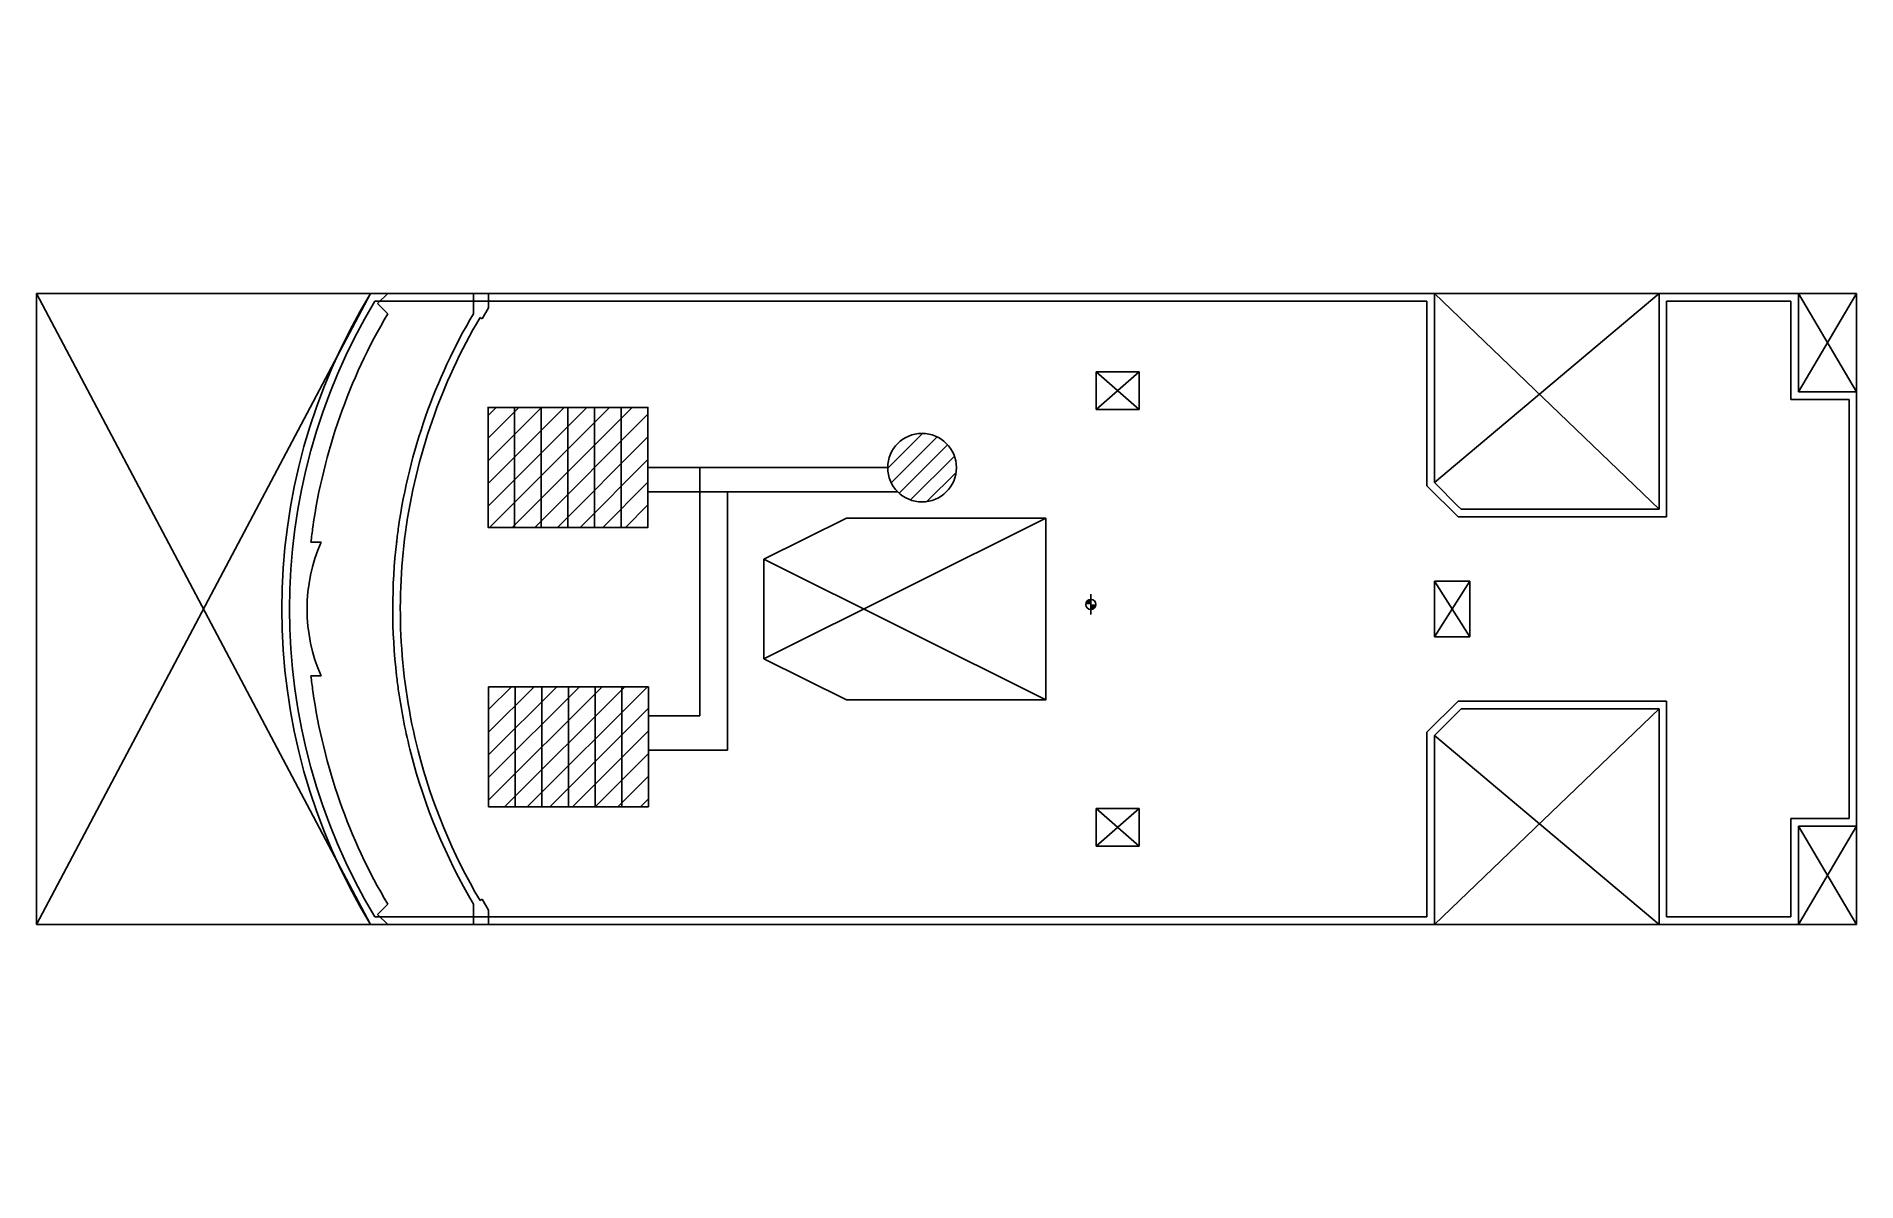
# Model space of a CAD drawing. Header units: millimetres. Extents: x 241.4 to 277.5, y 92.8 to 115.5.
import ezdxf

# ---------------------------------------------------------------- set-up
doc = ezdxf.new("R2010")
doc.units = ezdxf.units.MM
doc.linetypes.add('DASHED', pattern=[9.525, 6.35, -3.175])
for name, color, linetype in [('CORTE', 230, 'Continuous'), ('Deposito', 40, 'Continuous'), ('MUROS', 5, 'Continuous'), ('MUROS-BAJOS', 40, 'Continuous'), ('pisos', 8, 'Continuous'), ('Placas', 51, 'Continuous'), ('PROYECCIONES', 6, 'DASHED'), ('TEXTOS', 4, 'Continuous'), ('Tuberia', 231, 'Continuous')]:
    doc.layers.add(name, color=color, linetype=linetype)

msp = doc.modelspace()

# ---------------------------------------------------------------- hatches: boundary and pattern name
at = {"layer": 'Deposito', "ltscale": 0.05}
h = msp.add_hatch(dxfattribs=at)
h.set_pattern_fill('ANSI31', color=256, scale=0.08)
h.set_pattern_definition([(45, (-0.28538, 5.37406), (-0.17960512, 0.17960512), [])])
h.paths.add_polyline_path([(259.616, 106.952, 1), (258.256, 106.952, 1)])
at = {"layer": 'Placas', "ltscale": 0.05, "transparency": 33554556}
h = msp.add_hatch(dxfattribs=at)
h.set_pattern_fill('ANSI31', color=256, scale=0.1)
h.set_pattern_definition([(45, (-0.15742, -14.09148), (-0.2245064, 0.2245064), [])])
h.paths.add_polyline_path([(250.865, 108.147), (250.337, 108.147), (250.337, 105.767), (250.865, 105.767)])
h.paths.add_polyline_path([(253.505, 108.147), (252.977, 108.147), (252.977, 105.767), (253.505, 105.767)])
h.paths.add_polyline_path([(251.921, 108.147), (251.393, 108.147), (251.393, 105.767), (251.921, 105.767)])
h.paths.add_polyline_path([(252.977, 108.147), (252.449, 108.147), (252.449, 105.767), (252.977, 105.767)])
h.paths.add_polyline_path([(252.449, 108.147), (251.921, 108.147), (251.921, 105.767), (252.449, 105.767)])
h.paths.add_polyline_path([(251.393, 108.147), (250.865, 108.147), (250.865, 105.767), (251.393, 105.767)])
h.paths.add_polyline_path([(253.518, 102.612), (252.99, 102.612), (252.99, 100.232), (253.518, 100.232)])
h.paths.add_polyline_path([(252.99, 102.612), (252.462, 102.612), (252.462, 100.232), (252.99, 100.232)])
h.paths.add_polyline_path([(252.462, 102.612), (251.934, 102.612), (251.934, 100.232), (252.462, 100.232)])
h.paths.add_polyline_path([(251.934, 102.612), (251.406, 102.612), (251.406, 100.232), (251.934, 100.232)])
h.paths.add_polyline_path([(251.406, 102.612), (250.878, 102.612), (250.878, 100.232), (251.406, 100.232)])
h.paths.add_polyline_path([(250.878, 102.612), (250.35, 102.612), (250.35, 100.232), (250.878, 100.232)])
at = {"layer": 'TEXTOS', "ltscale": 0.05}
h = msp.add_hatch(color=256, dxfattribs=at)
h.paths.add_polyline_path([(262.28, 104.343, 0.414214), (262.18, 104.243), (262.28, 104.243)])
h.paths.add_polyline_path([(262.38, 104.243), (262.28, 104.243), (262.28, 104.143, 0.414214)])

# ---------------------------------------------------------------- linework, layer by layer
at = {"layer": 'CORTE'}
for p, q in [((248.009, 110.402), (269.086, 110.402)), ((250.05, 110.002), (250.05, 110.402)), ((250.35, 110.121), (250.35, 110.402)), ((269.086, 106.657), (269.086, 110.402)), ((273.536, 106.127), (273.536, 110.402)), ((273.536, 110.402), (276.3, 110.402)), ((276.3, 108.452), (276.3, 110.402)), ((248.094, 110.252), (268.936, 110.252)), ((250.35, 110.121), (250.224, 109.902)), ((268.936, 110.252), (268.936, 106.595)), ((273.686, 105.977), (273.686, 110.252)), ((273.686, 110.252), (276.15, 110.252)), ((276.15, 108.302), (276.15, 110.252)), ((250.179, 109.925), (250.224, 109.902)), ((262.386, 108.852), (263.236, 108.852)), ((262.386, 108.102), (262.386, 108.852)), ((263.236, 108.102), (263.236, 108.852)), ((276.15, 108.302), (277.3, 108.302)), ((276.3, 108.452), (277.45, 108.452)), ((277.3, 100.002), (277.3, 108.302)), ((277.45, 99.852), (277.45, 108.452)), ((262.386, 108.102), (263.236, 108.102)), ((269.554, 105.977), (268.936, 106.595)), ((269.538, 106.205), (269.113, 106.629)), ((269.538, 106.205), (269.616, 106.127)), ((273.536, 106.127), (269.616, 106.127)), ((273.686, 105.977), (269.554, 105.977)), ((269.086, 104.702), (269.786, 104.702)), ((269.086, 104.702), (269.086, 103.602)), ((269.786, 104.702), (269.786, 103.602)), ((269.086, 103.602), (269.786, 103.602)), ((269.554, 102.327), (268.936, 101.709)), ((269.616, 102.177), (269.113, 101.674)), ((273.686, 102.327), (269.554, 102.327)), ((273.536, 102.177), (269.616, 102.177)), ((273.536, 102.177), (273.536, 97.902)), ((273.686, 102.327), (273.686, 98.052)), ((268.936, 101.709), (268.936, 98.052)), ((269.086, 101.647), (269.086, 97.902)), ((262.386, 100.202), (262.386, 99.452)), ((262.386, 100.202), (263.236, 100.202)), ((263.236, 100.202), (263.236, 99.452)), ((276.15, 100.002), (276.15, 98.052)), ((276.15, 100.002), (277.3, 100.002)), ((276.3, 99.852), (276.3, 97.902)), ((276.3, 99.852), (277.45, 99.852)), ((262.386, 99.452), (263.236, 99.452)), ((250.05, 97.902), (250.05, 98.302)), ((250.18, 98.377), (250.224, 98.402)), ((250.35, 98.182), (250.224, 98.402)), ((250.35, 98.182), (250.35, 97.902)), ((248.009, 97.902), (269.086, 97.902)), ((248.093, 98.052), (268.936, 98.052)), ((250.05, 97.902), (269.086, 97.902)), ((273.536, 97.902), (276.3, 97.902)), ((273.686, 98.052), (276.15, 98.052)), ((274.736, 97.902), (276.3, 97.902))]:
    msp.add_line(p, q, dxfattribs=at)
msp.add_lwpolyline([(261.386, 105.952), (257.436, 105.952), (255.802, 105.136), (255.802, 103.167), (257.436, 102.352), (261.386, 102.352), (261.386, 105.952), (261.386, 105.952)], dxfattribs=at)
for centre, radius, start, end in [((259.945, 104.152), 11.345, 187.7254, 187.7254), ((258.247, 104.151), 11.995, 148.5933, 211.4015), ((258.247, 104.151), 11.845, 148.9995, 210.9952), ((259.945, 104.152), 11.495, 149.4069, 171.8728), ((259.945, 104.152), 11.345, 149.4069, 172.2746), ((259.945, 104.152), 11.495, 171.8728, 173.3807), ((259.945, 104.152), 11.345, 172.2746, 194.3559), ((259.945, 104.152), 11.495, 173.2928, 186.6193), ((259.945, 104.152), 11.495, 186.6193, 188.1272), ((259.945, 104.152), 11.495, 188.1272, 194.3559), ((259.945, 104.152), 11.345, 194.3559, 210.6009), ((259.945, 104.152), 11.495, 194.3559, 210.5931)]:
    msp.add_arc(centre, radius, start, end, dxfattribs=at)
at = {"layer": 'Deposito', "ltscale": 0.05}
msp.add_circle((258.936, 106.952), 0.68, dxfattribs=at)
at = {"layer": 'MUROS'}
for p, q in [((248.15, 110.204), (248.352, 110.402)), ((248.15, 110.204), (248.352, 110.002)), ((269.086, 106.657), (269.113, 106.629)), ((246.829, 105.476), (247.029, 105.476)), ((246.829, 102.826), (247.029, 102.826)), ((269.086, 101.647), (269.113, 101.674)), ((248.15, 98.1), (248.352, 98.301)), ((248.15, 98.1), (248.352, 97.901))]:
    msp.add_line(p, q, dxfattribs=at)
at = {"layer": 'MUROS', "ltscale": 0.05}
for start, end in [(171.8728, 173.3807), (186.6193, 188.1272)]:
    msp.add_arc((258.247, 104.151), 11.495, start, end, dxfattribs=at)
at = {"layer": 'MUROS-BAJOS', "ltscale": 0.05}
msp.add_arc((258.247, 104.151), 11.495, 149.4069, 171.8728, dxfattribs=at)
at = {"layer": 'MUROS-BAJOS'}
for centre, radius, start, end in [((250.064, 104.151), 3.312, 156.4151, 203.5849), ((258.247, 104.151), 11.495, 188.1272, 210.5931)]:
    msp.add_arc(centre, radius, start, end, dxfattribs=at)
at = {"layer": 'pisos'}
for p, q in [((241.39, 110.402), (250.05, 110.402)), ((241.39, 110.402), (241.39, 97.902)), ((241.39, 97.902), (250.05, 97.902))]:
    msp.add_line(p, q, dxfattribs=at)
at = {"layer": 'pisos', "ltscale": 0.05}
for p, q in [((269.086, 110.402), (273.536, 110.402)), ((276.3, 110.402), (277.45, 110.402)), ((277.45, 110.402), (277.45, 108.452)), ((277.45, 97.902), (277.45, 99.852)), ((269.086, 97.902), (273.536, 97.902)), ((276.3, 97.902), (277.45, 97.902))]:
    msp.add_line(p, q, dxfattribs=at)
at = {"layer": 'Placas', "ltscale": 0.05}
for p, q in [((250.337, 108.155), (250.337, 106.965)), ((251.393, 108.147), (251.393, 105.767)), ((251.393, 105.767), (251.393, 108.147)), ((251.921, 108.147), (251.921, 105.767)), ((251.921, 105.767), (251.921, 108.147)), ((250.35, 102.612), (250.878, 102.612)), ((250.35, 100.232), (250.35, 102.612)), ((250.878, 102.612), (250.878, 100.232)), ((250.878, 102.612), (251.406, 102.612)), ((250.878, 100.232), (250.878, 102.612)), ((251.406, 102.612), (251.406, 100.232)), ((251.406, 102.612), (251.934, 102.612)), ((251.406, 100.232), (251.406, 102.612)), ((251.934, 102.612), (251.934, 100.232)), ((251.934, 102.612), (252.462, 102.612)), ((251.934, 100.232), (251.934, 102.612)), ((252.462, 102.612), (252.462, 100.232)), ((252.462, 102.612), (252.99, 102.612)), ((252.462, 100.232), (252.462, 102.612)), ((252.99, 102.612), (252.99, 100.232)), ((252.99, 102.612), (253.518, 102.612)), ((252.99, 100.232), (252.99, 102.612)), ((253.518, 102.612), (253.518, 100.232)), ((250.878, 100.232), (250.35, 100.232)), ((251.406, 100.232), (250.878, 100.232)), ((251.934, 100.232), (251.406, 100.232)), ((252.462, 100.232), (251.934, 100.232)), ((252.99, 100.232), (252.462, 100.232)), ((253.518, 100.232), (252.99, 100.232))]:
    msp.add_line(p, q, dxfattribs=at)
for points in [[(252.449, 108.147), (252.449, 105.767), (252.449, 108.147), (252.977, 108.147), (252.977, 105.767), (252.977, 108.147), (253.505, 108.147), (253.505, 105.767), (252.977, 105.767), (252.449, 105.767), (251.921, 105.767), (251.393, 105.767), (250.865, 105.767), (250.337, 105.767), (250.337, 108.147), (250.865, 108.147), (251.393, 108.147), (251.921, 108.147)], [(250.865, 108.147), (250.865, 105.767)]]:
    msp.add_lwpolyline(points, close=True, dxfattribs=at)
at = {"layer": 'PROYECCIONES', "linetype": 'Continuous', "ltscale": 0.05}
for p, q in [((248.009, 97.902), (241.39, 110.402)), ((248.009, 110.402), (241.39, 97.902)), ((273.536, 106.127), (269.086, 110.402)), ((273.536, 110.402), (269.086, 106.657)), ((277.45, 108.452), (276.3, 110.402)), ((277.45, 110.402), (276.3, 108.452)), ((263.236, 108.102), (262.386, 108.852)), ((263.236, 108.852), (262.386, 108.102)), ((255.802, 103.167), (261.386, 105.952)), ((255.802, 105.136), (261.386, 102.352)), ((269.786, 104.702), (269.086, 103.602)), ((269.786, 103.602), (269.086, 104.702)), ((273.536, 102.177), (269.086, 97.902)), ((273.536, 97.902), (269.086, 101.647)), ((263.236, 99.452), (262.386, 100.202)), ((263.236, 100.202), (262.386, 99.452)), ((277.45, 99.852), (276.3, 97.902)), ((277.45, 97.902), (276.3, 99.852))]:
    msp.add_line(p, q, dxfattribs=at)
at = {"layer": 'TEXTOS'}
for p, q in [((262.28, 104.443), (262.28, 104.243)), ((262.28, 104.243), (262.28, 104.043))]:
    msp.add_line(p, q, dxfattribs=at)
msp.add_circle((262.28, 104.243), 0.1, dxfattribs=at)
at = {"layer": 'Tuberia', "ltscale": 0.05}
for p, q in [((253.505, 106.957), (258.256, 106.957)), ((253.505, 106.957), (254.535, 106.957)), ((254.535, 106.957), (254.535, 102.038)), ((253.505, 106.47), (258.456, 106.47)), ((254.535, 106.47), (255.082, 106.47)), ((255.082, 106.47), (255.082, 101.355)), ((254.535, 102.038), (253.518, 102.038)), ((255.082, 101.355), (253.518, 101.355))]:
    msp.add_line(p, q, dxfattribs=at)

doc.saveas('drawing.dxf')
